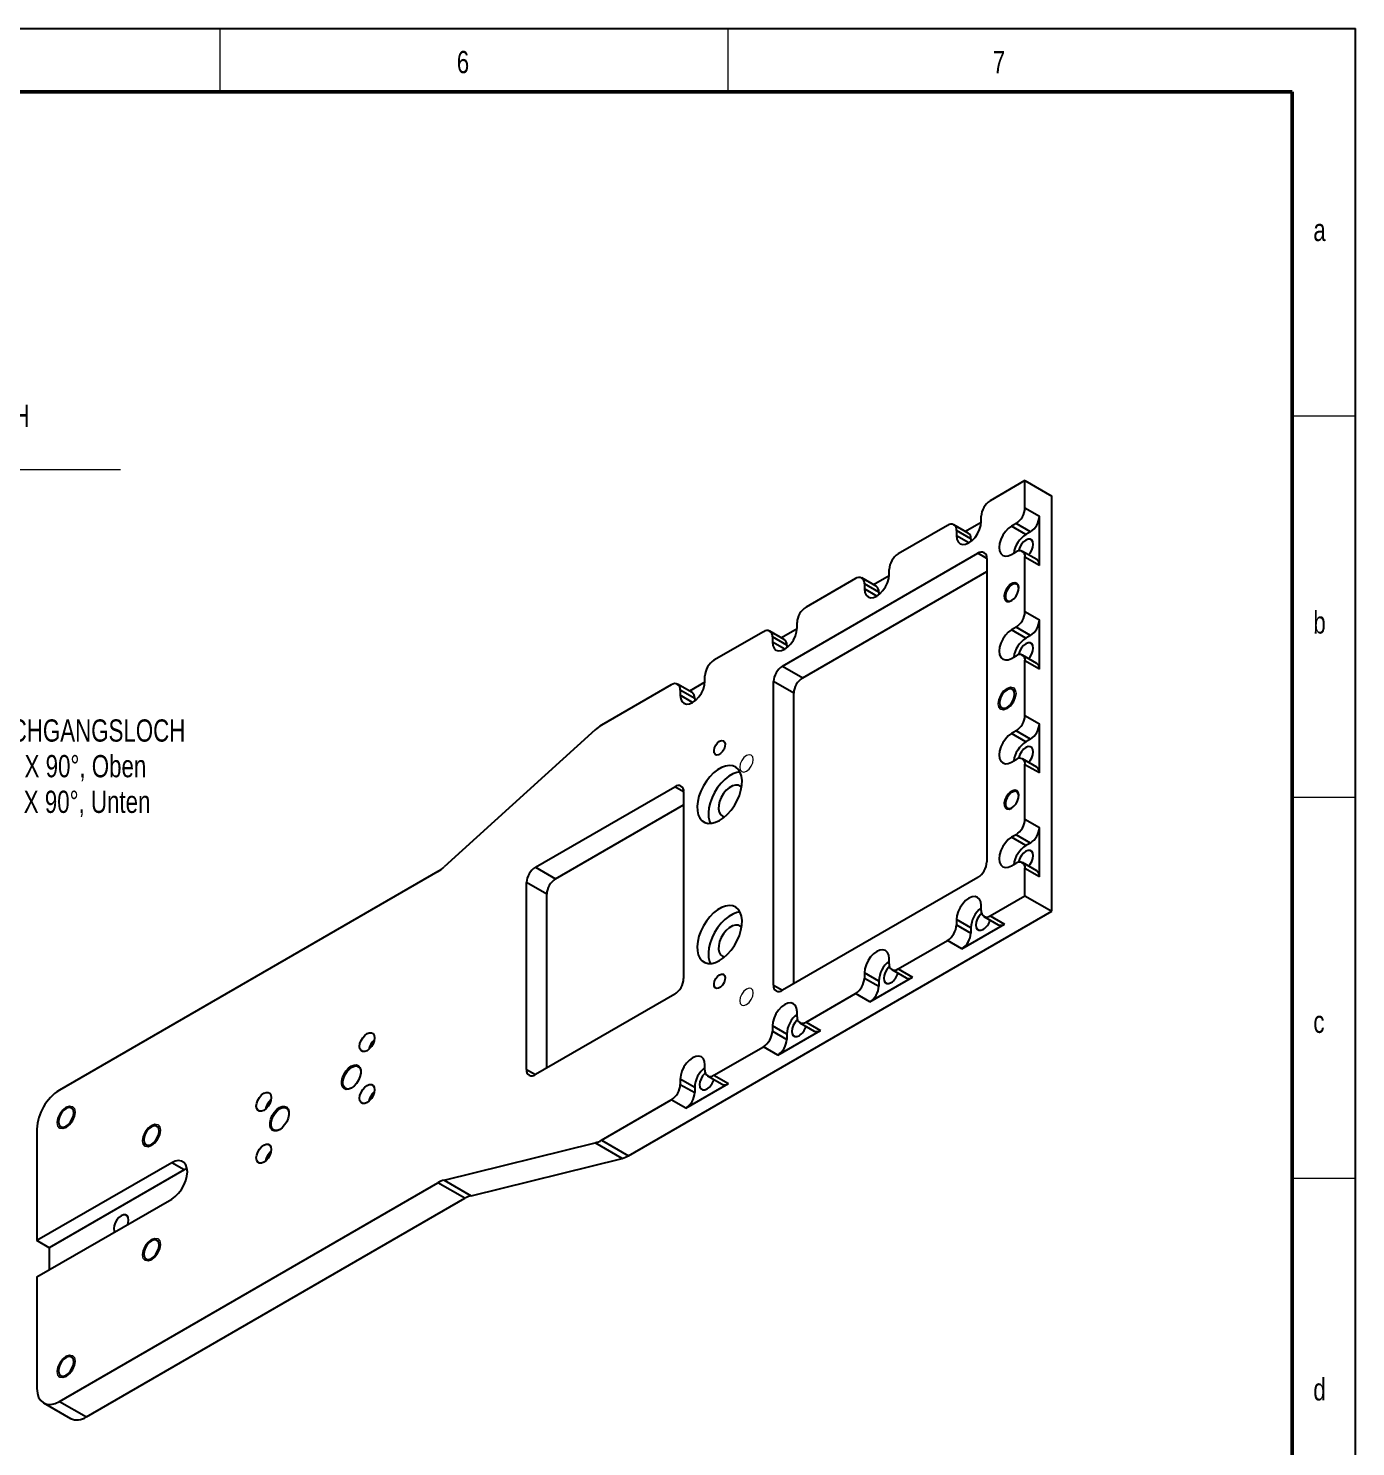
# Model space of a CAD drawing. Header units: millimetres. Extents: x 0 to 594, y 0 to 421.
# Drawn here: x 385 to 594, y 197.3 to 420.5 of the extents above; entities that cross this region are included whole.
import ezdxf

# ---------------------------------------------------------------- set-up
doc = ezdxf.new("R2010")
doc.units = ezdxf.units.MM
doc.styles.add('SLDTEXTSTYLE1', font='TXT', dxfattribs={"width": 0.75})
doc.styles.add('SLDTEXTSTYLE4', font='TXT', dxfattribs={"width": 0.666667})
doc.styles.add('SLDTEXTSTYLE5', font='TXT', dxfattribs={"width": 0.6875})
doc.dimstyles.new('SLDDIMSTYLE0', dxfattribs={"dimtxt": 3.5, "dimasz": 3.556, "dimexe": 0, "dimexo": 0.0625, "dimgap": 0.875, "dimtad": 0, "dimtih": 1, "dimtoh": 1, "dimdec": 6, "dimlfac": 2, "dimrnd": 1e-09, "dimzin": 12, "dimdsep": 46, "dimtxsty": 'SLDTEXTSTYLE1', "dimblk1": 'NONE', "dimsah": 1, "dimcen": 0, "dimadec": 0, "dimazin": 3, "dimtfac": 1, "dimtdec": 3, "dimtmove": 0, "dimatfit": 3, "dimldrblk": 'NONE', "dimfxl": 1, "dimfrac": 2, "dimtolj": 1, "dimarcsym": 0})
doc.dimstyles.new('SLDDIMSTYLE1', dxfattribs={"dimtxt": 3.5, "dimasz": 3.556, "dimexe": 0, "dimexo": 0.0625, "dimgap": 0.875, "dimtad": 0, "dimtih": 1, "dimtoh": 1, "dimlfac": 2, "dimrnd": 1e-09, "dimzin": 4, "dimdsep": 46, "dimtxsty": 'SLDTEXTSTYLE1', "dimblk1": 'NONE', "dimsah": 1, "dimcen": 0, "dimadec": 0, "dimazin": 1, "dimtfac": 1, "dimtdec": 3, "dimtmove": 0, "dimatfit": 3, "dimldrblk": 'NONE', "dimfxl": 1, "dimfrac": 2, "dimtolj": 1, "dimtzin": 12, "dimarcsym": 0})

# ---------------------------------------------------------------- blocks, each defined once
blk = doc.blocks.new('SW_SYMBOL_HOLE_SINK')
at = {"color": 0, "linetype": 'Continuous', "lineweight": 18}
for p, q in [((0, 875), (800, 75)), ((800, 75), (1600, 875))]:
    blk.add_line(p, q, dxfattribs=at)
blk = doc.blocks.new('_D')
at = {"color": 7, "linetype": 'Continuous', "lineweight": 0}
for p, q in [((317.03, 264.56), (344.91, 292.45)), ((344.91, 292.45), (351.26, 292.45)), ((314.73, 262.26), (317.03, 264.56))]:
    blk.add_line(p, q, dxfattribs=at)
at = {"color": 7, "linetype": 'Continuous', "lineweight": 18}
blk.add_solid([(317.03, 264.56), (319.82, 266.81), (319.28, 267.35)], dxfattribs=at)
at = {"color": 7, "linetype": 'Continuous', "lineweight": 18, "xscale": 0.0044707031, "yscale": 0.0044707031, "zscale": 0.0044707031}
for p in [(360.55, 302.04), (360.43, 296.43)]:
    blk.add_blockref('SW_SYMBOL_HOLE_SINK', p, dxfattribs=at)
at = {"color": 7, "linetype": 'Continuous', "lineweight": 18, "char_height": 3.5, "attachment_point": 1}
for s, insert, style in [('2 x', (351.26, 311.73), 'SLDTEXTSTYLE4'), ('%%c', (358.67, 311.68), 'SLDTEXTSTYLE1'), ('6', (365.26, 311.73), 'SLDTEXTSTYLE1'), ('H7 DURCHGANGSLOCH', (369.14, 311.73), 'SLDTEXTSTYLE1'), ('%%c', (370, 306.07), 'SLDTEXTSTYLE1'), ('6,50 X 90°, Oben', (376.59, 306.12), 'SLDTEXTSTYLE1'), ('%%c', (369.87, 300.46), 'SLDTEXTSTYLE1'), ('6,50 X 90°, Unten', (376.46, 300.51), 'SLDTEXTSTYLE1')]:
    blk.add_mtext(s, dxfattribs=dict(at, insert=insert, style=style))
blk = doc.blocks.new('_None')
blk = doc.blocks.new('SW_SYMBOL_HOLE_SPOT')
at = {"color": 0, "linetype": 'Continuous', "lineweight": 18}
for p, q in [((0, 875), (0, 75)), ((1600, 75), (1600, 875)), ((0, 75), (1600, 75))]:
    blk.add_line(p, q, dxfattribs=at)
blk = doc.blocks.new('SW_SYMBOL_HOLE_DEPTH')
at = {"color": 0, "linetype": 'Continuous', "lineweight": 18}
for p, q in [((0, 875), (800, 875)), ((100, 555), (400, 75)), ((400, 875), (400, 75)), ((700, 555), (400, 75))]:
    blk.add_line(p, q, dxfattribs=at)
blk = doc.blocks.new('_D_1')
at = {"color": 7, "linetype": 'Continuous', "lineweight": 0}
for p, q in [((307.21, 321.84), (324.09, 351.08)), ((324.09, 351.08), (399.49, 351.08)), ((305.56, 318.98), (307.21, 321.84))]:
    blk.add_line(p, q, dxfattribs=at)
at = {"color": 7, "linetype": 'Continuous', "lineweight": 18}
blk.add_solid([(307.21, 321.84), (309.32, 324.73), (308.66, 325.11)], dxfattribs=at)
at = {"color": 7, "linetype": 'Continuous', "lineweight": 18, "xscale": 0.0044707031, "yscale": 0.0044707031, "zscale": 0.0044707031}
for name, p in [('SW_SYMBOL_HOLE_SPOT', (343.67, 351.57)), ('SW_SYMBOL_HOLE_DEPTH', (366.15, 351.57))]:
    blk.add_blockref(name, p, dxfattribs=at)
at = {"color": 7, "linetype": 'Continuous', "lineweight": 18, "char_height": 3.5, "attachment_point": 1}
for s, insert, style in [('12 x', (325.68, 361.26), 'SLDTEXTSTYLE5'), ('%%c', (335.68, 361.2), 'SLDTEXTSTYLE1'), ('6,60 DURCHGANGSLOCH', (342.27, 361.26), 'SLDTEXTSTYLE1'), ('%%c', (353.11, 355.59), 'SLDTEXTSTYLE1'), ('11', (359.71, 355.65), 'SLDTEXTSTYLE1'), ('6,40', (372.46, 355.65), 'SLDTEXTSTYLE1')]:
    blk.add_mtext(s, dxfattribs=dict(at, insert=insert, style=style))

msp = doc.modelspace()

# ---------------------------------------------------------------- linework, layer by layer
at = {"color": 7, "linetype": 'Continuous', "lineweight": 25}
for p, q in [((0.00016781, 420.50007943), (593.9620406, 420.50007943)), ((593.9620406, 0.00007943), (593.9620406, 420.50007943)), ((541.90364349, 349.30665023), (536.42356594, 346.1430688)), ((541.90364349, 345.01981097), (541.90364349, 349.30665023)), ((541.90364349, 349.30665023), (546.14628418, 346.8574259)), ((546.14628418, 281.53416095), (546.14628418, 346.8574259)), ((541.90364349, 345.01981097), (544.16638519, 343.71355799)), ((529.70605151, 342.26513027), (521.92787692, 337.77488565)), ((532.96871195, 341.05789339), (530.70597025, 342.36414637)), ((535.00422974, 342.7111975), (532.55451233, 341.29700574)), ((535.00935237, 342.87703825), (535.00935237, 343.69357907)), ((540.48942993, 342.57032124), (539.78232315, 342.16211718)), ((542.04506485, 340.8558642), (539.78232315, 342.16211718)), ((542.75217163, 341.26406826), (540.48942993, 342.57032124)), ((544.16638519, 335.95642028), (544.16638519, 343.71355799)), ((531.12026508, 341.44845676), (531.12026508, 340.63191595)), ((533.38300678, 340.14220378), (531.12026508, 341.44845676)), ((533.38300678, 340.14220378), (533.38300678, 339.72294923)), ((542.75217163, 341.26406826), (542.04506485, 340.8558642)), ((503.71987731, 320.11889911), (534.47902229, 337.87577554)), ((539.78232315, 337.67114271), (540.48942993, 338.07934677)), ((543.75209036, 336.87210989), (541.48934866, 338.17836287)), ((541.90364349, 328.68899473), (541.90364349, 337.26267326)), ((544.16638519, 335.95642028), (541.90364349, 337.26267326)), ((506.90185782, 318.28198086), (535.89323585, 335.01834715)), ((520.51366336, 334.50885511), (520.51366336, 335.32539592)), ((535.89323585, 337.05910203), (535.89323585, 289.29146454)), ((515.2103625, 333.89694712), (507.43218791, 329.40670251)), ((518.47302293, 332.68971025), (516.21028123, 333.99596322)), ((516.62457606, 333.08027361), (516.62457606, 332.2637328)), ((518.88731776, 331.77402063), (516.62457606, 333.08027361)), ((520.50854073, 334.34301435), (518.05882332, 332.92882259)), ((518.88731776, 331.77402063), (518.88731776, 331.35476609)), ((541.90364349, 328.68899473), (544.16638519, 327.38274176)), ((506.01285171, 325.97483121), (503.5631343, 324.56063945)), ((506.01797434, 326.14067196), (506.01797434, 326.95721277)), ((540.48942993, 326.239505), (539.78232315, 325.83130094)), ((542.75217163, 324.93325202), (540.48942993, 326.239505)), ((544.16638519, 319.62560404), (544.16638519, 327.38274176)), ((500.71467349, 325.52876398), (492.93649889, 321.03851936)), ((503.97733392, 324.3215271), (501.71459222, 325.62778008)), ((502.12888705, 324.71209047), (502.12888705, 323.89554965)), ((504.39162875, 323.40583749), (502.12888705, 324.71209047)), ((542.04506485, 324.52504796), (539.78232315, 325.83130094)), ((542.75217163, 324.93325202), (542.04506485, 324.52504796)), ((504.39162875, 323.40583749), (504.39162875, 322.98658294)), ((539.78232315, 321.34032648), (540.48942993, 321.74853053)), ((543.75209036, 320.54129366), (541.48934866, 321.84754663)), ((503.71987731, 320.11889911), (506.90185782, 318.28198086)), ((541.90364349, 312.3581785), (541.90364349, 320.93185702)), ((544.16638519, 319.62560404), (541.90364349, 320.93185702)), ((486.21898447, 317.16058083), (475.22366828, 310.81311991)), ((489.4816449, 315.95334395), (487.2189032, 317.25959693)), ((491.5171627, 317.60664806), (489.06744529, 316.1924563)), ((491.52228533, 317.77248881), (491.52228533, 318.58902963)), ((502.30566374, 269.90177188), (502.30566374, 317.66940938)), ((505.48764426, 315.83249112), (502.30566374, 317.66940938)), ((487.63319803, 316.34390732), (487.63319803, 315.52736651)), ((489.89593973, 315.03765434), (487.63319803, 316.34390732)), ((489.89593973, 315.03765434), (489.89593973, 314.61839979)), ((505.48764426, 270.10560851), (505.48764426, 315.83249112)), ((541.90364349, 312.3581785), (544.16638519, 311.05192552)), ((544.16638519, 303.2947878), (544.16638519, 311.05192552)), ((474.25238242, 310.09532218), (450.45587879, 288.50665759)), ((540.48942993, 309.90868876), (539.78232315, 309.50048471)), ((542.04506485, 308.19423173), (539.78232315, 309.50048471)), ((542.75217163, 308.60243578), (540.48942993, 309.90868876)), ((542.75217163, 308.60243578), (542.04506485, 308.19423173)), ((539.78232315, 305.00951024), (540.48942993, 305.4177143)), ((543.75209036, 304.21047742), (541.48934866, 305.5167304)), ((541.90364349, 296.02736226), (541.90364349, 304.60104078)), ((544.16638519, 303.2947878), (541.90364349, 304.60104078)), ((464.82900434, 288.4815919), (486.74931456, 301.13591764)), ((488.16352812, 300.31924412), (488.16352812, 270.9237749)), ((468.01098486, 286.64467365), (488.16352812, 298.27848924)), ((541.90364349, 296.02736226), (544.16638519, 294.72110928)), ((544.16638519, 286.96397157), (544.16638519, 294.72110928)), ((540.48942993, 293.57787252), (539.78232315, 293.16966847)), ((542.04506485, 291.86341549), (539.78232315, 293.16966847)), ((542.75217163, 292.27161954), (540.48942993, 293.57787252)), ((542.75217163, 292.27161954), (542.04506485, 291.86341549)), ((464.82900434, 288.4815919), (468.01098486, 286.64467365)), ((539.78232315, 288.678694), (540.48942993, 289.08689806)), ((543.75209036, 287.87966118), (541.48934866, 289.18591416)), ((541.90364349, 283.98338528), (541.90364349, 288.27022455)), ((544.16638519, 286.96397157), (541.90364349, 288.27022455)), ((449.48459293, 287.78885986), (389.87568553, 253.37737009)), ((463.41479078, 256.63663294), (463.41479078, 286.03210217)), ((466.59677129, 284.19518392), (463.41479078, 286.03210217)), ((534.47902229, 286.8419748), (503.71987731, 269.08509837)), ((466.59677129, 256.84046957), (466.59677129, 284.19518392)), ((536.42356594, 280.81980385), (541.90364349, 283.98338528)), ((541.90364349, 283.98338528), (546.14628418, 281.53416095)), ((479.46630897, 243.04063062), (546.14628418, 281.53416095)), ((535.00935237, 281.63647736), (535.00935237, 282.45301817)), ((531.12026508, 280.20789587), (531.12026508, 279.39135505)), ((533.38300678, 278.90164289), (531.12026508, 280.20789587)), ((531.12026508, 279.39135505), (533.38300678, 278.08510208)), ((531.96879321, 275.63561234), (538.68630764, 279.51355087)), ((535.4236472, 280.72078775), (537.6863889, 279.41453477)), ((536.42356594, 280.81980385), (538.68630764, 279.51355087)), ((521.92787692, 272.4516207), (529.70605151, 276.94186532)), ((531.96879321, 275.63561234), (529.70605151, 276.94186532)), ((533.38300678, 278.90164289), (533.38300678, 278.08510208)), ((520.51366336, 273.26829422), (520.51366336, 274.08483503)), ((521.92787692, 272.4516207), (524.19061862, 271.14536773)), ((516.62457606, 271.83971272), (516.62457606, 271.02317191)), ((518.88731776, 270.53345974), (516.62457606, 271.83971272)), ((516.62457606, 271.02317191), (518.88731776, 269.71691893)), ((517.4731042, 267.26742919), (524.19061862, 271.14536773)), ((518.88731776, 270.53345974), (518.88731776, 269.71691893)), ((520.92795819, 272.3526046), (523.19069989, 271.04635162)), ((486.74931456, 268.47428516), (464.82900434, 255.81995943)), ((507.43218791, 264.08343756), (515.2103625, 268.57368217)), ((517.4731042, 267.26742919), (515.2103625, 268.57368217)), ((506.01797434, 264.90011107), (506.01797434, 265.71665188)), ((502.12888705, 263.47152957), (502.12888705, 262.65498876)), ((504.39162875, 262.1652766), (502.12888705, 263.47152957)), ((506.43226917, 263.98442146), (508.69501087, 262.67816848)), ((507.43218791, 264.08343756), (509.69492961, 262.77718458)), ((502.12888705, 262.65498876), (504.39162875, 261.34873578)), ((502.97741519, 258.89924605), (509.69492961, 262.77718458)), ((504.39162875, 262.1652766), (504.39162875, 261.34873578)), ((492.93649889, 255.71525441), (500.71467349, 260.20549903)), ((502.97741519, 258.89924605), (500.71467349, 260.20549903)), ((491.52228533, 256.53192792), (491.52228533, 257.34846874)), ((487.63319803, 255.10334643), (487.63319803, 254.28680562)), ((489.89593973, 253.79709345), (487.63319803, 255.10334643)), ((491.93658016, 255.61623831), (494.19932186, 254.30998533)), ((492.93649889, 255.71525441), (495.19924059, 254.40900143)), ((487.63319803, 254.28680562), (489.89593973, 252.98055264)), ((488.48172617, 250.5310629), (495.19924059, 254.40900143)), ((489.89593973, 253.79709345), (489.89593973, 252.98055264)), ((475.22366828, 245.48985495), (486.21898447, 251.83731588)), ((488.48172617, 250.5310629), (486.21898447, 251.83731588)), ((386.34015163, 247.25364576), (386.34015163, 229.6980183)), ((450.45587879, 239.20003621), (474.25238242, 245.0862299)), ((478.49502311, 242.63700556), (474.25238242, 245.0862299)), ((475.22366828, 245.48985495), (479.46630897, 243.04063062)), ((407.55335506, 241.94413998), (386.34015163, 229.6980183)), ((409.49789871, 240.82157882), (407.55335506, 241.94413998)), ((454.69851948, 236.75081187), (478.49502311, 242.63700556)), ((409.49789871, 240.82157882), (388.28469528, 228.57545715)), ((409.98061726, 241.0453569), (409.49789871, 240.82157882)), ((450.45587879, 239.20003621), (454.69851948, 236.75081187)), ((389.87568553, 204.38492138), (449.48459293, 238.79641115)), ((453.72723362, 236.34718682), (449.48459293, 238.79641115)), ((386.34015163, 223.98223262), (407.55335506, 236.22835429)), ((394.11832622, 201.93569705), (453.72723362, 236.34718682)), ((388.28469528, 228.57545715), (386.34015163, 229.6980183)), ((388.28469528, 228.57545715), (388.28469528, 225.10479377)), ((386.34015163, 223.98223262), (386.34015163, 206.42660516)), ((387.3758887, 204.13738113), (391.61852939, 201.68815679)), ((389.87568553, 204.38492138), (394.11832622, 201.93569705))]:
    msp.add_line(p, q, dxfattribs=at)
at = {"color": 7, "linetype": 'Continuous', "lineweight": 18}
for p, q in [((415.14374878, 420.50007943), (415.14374878, 410.50007943)), ((495.10557312, 420.50007943), (495.10557312, 410.50007943)), ((583.9620406, 359.50007943), (593.9620406, 359.50007943)), ((583.9620406, 299.50007943), (593.9620406, 299.50007943)), ((583.9620406, 239.50007943), (593.9620406, 239.50007943))]:
    msp.add_line(p, q, dxfattribs=at)
at = {"color": 7, "linetype": 'Continuous', "lineweight": 50}
for p in [(25.00016781, 410.50007943), (583.9620406, 10.00007943)]:
    msp.add_line(p, (583.9620406, 410.50007943), dxfattribs=at)
at = {"color": 8, "linetype": 'Continuous', "lineweight": 25}
for p, q in [((533.06512477, 339.50917234), (531.12026508, 340.63191595)), ((535.89323583, 337.05936744), (534.47902229, 337.87577554)), ((518.56943575, 331.1409892), (516.62457606, 332.2637328)), ((504.07374674, 322.77280605), (502.12888705, 323.89554965)), ((489.57805772, 314.40462291), (487.63319803, 315.52736651)), ((488.1635281, 300.31950953), (486.74931456, 301.13591764)), ((502.30566374, 269.90177188), (503.72010717, 269.08523107)), ((463.41479078, 256.63663294), (464.82923421, 255.82009213))]:
    msp.add_line(p, q, dxfattribs=at)
at = {"color": 7, "linetype": 'Continuous', "lineweight": 25, "flags": 128}
for points in [[(531.12026508, 340.63191595), (531.18652379, 340.08899143), (531.38078453, 339.65956701), (531.68980872, 339.37290725), (532.0925369, 339.24854754), (532.56152379, 339.29496278), (533.06480872, 339.50898987), (533.56809365, 339.8760432), (534.03708055, 340.37110869), (534.43980872, 340.96044845), (534.74883292, 341.60389996), (534.94309365, 342.25761305), (535.00935237, 342.87703825)], [(539.78232315, 342.16211718), (539.27903822, 341.79506385), (538.81005132, 341.29999836), (538.40732315, 340.71065859), (538.09829895, 340.06720709), (537.90403822, 339.413494), (537.8377795, 338.79406879), (537.90403822, 338.25114428), (538.09829895, 337.82171985), (538.40732315, 337.53506009), (538.81005132, 337.41070038), (539.27903822, 337.45711563), (539.78232315, 337.67114271)], [(542.4770248, 337.60818957), (542.73084929, 337.9162895), (542.98896616, 338.36336103), (543.15468739, 338.8346122), (543.21179103, 339.28391366), (543.15468739, 339.66728466), (542.98896616, 339.94719817), (542.73084929, 340.0962543), (542.40560307, 340.09986241), (542.04506485, 339.95766931), (541.68452663, 339.68359384), (541.3592804, 339.30446443), (541.10116353, 338.85739291), (540.9354423, 338.38614174), (540.90652882, 338.24748977)], [(516.62457606, 332.2637328), (516.69083478, 331.72080828), (516.88509551, 331.29138386), (517.19411971, 331.0047241), (517.59684789, 330.88036439), (518.06583478, 330.92677964), (518.56911971, 331.14080672), (519.07240464, 331.50786005), (519.54139153, 332.00292554), (519.94411971, 332.59226531), (520.25314391, 333.23571681), (520.44740464, 333.8894299), (520.51366336, 334.50885511)], [(539.78232315, 330.42434301), (540.15541859, 330.71162038), (540.48808335, 331.1115547), (540.74426805, 331.58080687), (540.89621109, 332.06852616), (540.92744708, 332.52186059), (540.83459113, 332.89168436), (540.62770562, 333.13792131), (540.32920979, 333.23388786), (539.97145032, 333.16918454), (539.59319598, 332.95082296), (539.2354365, 332.60246598), (538.93694068, 332.16186349), (538.73005516, 331.6767616), (538.63719921, 331.19972864), (538.66843521, 330.78245851), (538.82037824, 330.47016893), (539.07656294, 330.29670131), (539.4092277, 330.28085355), (539.78232315, 330.42434301)], [(540.93048736, 332.36199609), (540.92774897, 332.41155518), (540.84203579, 332.75293096), (540.65106454, 332.98022661), (540.37552994, 333.06881112), (540.04529042, 333.00908498), (539.69613257, 332.80752044), (539.36589305, 332.48596015), (539.09035844, 332.07925016), (538.8993872, 331.6314638), (538.81367401, 331.19112568), (538.84250724, 330.80595326), (538.98276235, 330.51768595), (539.21924053, 330.35756199), (539.5263157, 330.34293329), (539.82758119, 330.45149956)], [(502.12888705, 323.89554965), (502.19514577, 323.35262514), (502.3894065, 322.92320071), (502.6984307, 322.63654095), (503.10115887, 322.51218124), (503.57014577, 322.55859649), (504.0734307, 322.77262357), (504.57671563, 323.1396769), (505.04570252, 323.6347424), (505.4484307, 324.22408216), (505.75745489, 324.86753367), (505.95171563, 325.52124676), (506.01797434, 326.14067196)], [(539.78232315, 325.83130094), (539.27903822, 325.46424761), (538.81005132, 324.96918212), (538.40732315, 324.37984236), (538.09829895, 323.73639085), (537.90403822, 323.08267776), (537.8377795, 322.46325256), (537.90403822, 321.92032804), (538.09829895, 321.49090362), (538.40732315, 321.20424386), (538.81005132, 321.07988415), (539.27903822, 321.12629939), (539.78232315, 321.34032648)], [(542.4770248, 321.27737334), (542.73084929, 321.58547327), (542.98896616, 322.03254479), (543.15468739, 322.50379596), (543.21179103, 322.95309742), (543.15468739, 323.33646842), (542.98896616, 323.61638193), (542.73084929, 323.76543806), (542.40560307, 323.76904617), (542.04506485, 323.62685307), (541.68452663, 323.35277761), (541.3592804, 322.9736482), (541.10116353, 322.52657667), (540.9354423, 322.0553255), (540.90652882, 321.91667353)], [(487.63319803, 315.52736651), (487.69945675, 314.98444199), (487.89371748, 314.55501757), (488.20274168, 314.26835781), (488.60546986, 314.1439981), (489.07445675, 314.19041334), (489.57774168, 314.40444043), (490.08102661, 314.77149376), (490.55001351, 315.26655925), (490.95274168, 315.85589902), (491.26176588, 316.49935052), (491.45602661, 317.15306361), (491.52228533, 317.77248881)], [(539.07521636, 313.62408215), (539.44667999, 313.90646294), (539.78178216, 314.29708112), (540.04772075, 314.75770027), (540.21846383, 315.24323177), (540.27729789, 315.70614843), (540.21846383, 316.10113673), (540.04772075, 316.38953247), (539.78178216, 316.54310545), (539.44667999, 316.5468229), (539.07521636, 316.40032092), (538.70375274, 316.11794013), (538.36865057, 315.72732195), (538.10271198, 315.2667028), (537.93196889, 314.7811713), (537.87313484, 314.31825464), (537.93196889, 313.92326634), (538.10271198, 313.6348706), (538.36865057, 313.48129762), (538.70375274, 313.47758017), (539.07521636, 313.62408215)], [(493.82038237, 308.27998624), (494.13967791, 308.39538765), (494.41585082, 308.35735552), (494.61160241, 308.17102628), (494.70049535, 307.86156474), (494.67052416, 307.47076538), (494.52573661, 307.05140784), (494.28568706, 306.66012867), (493.98279553, 306.34977228), (493.65796921, 306.16225404), (493.35507768, 306.12289931), (493.11502813, 306.23702317), (492.97024058, 306.48921256), (492.94026938, 306.84540791), (493.02916233, 307.25750307), (493.22491392, 307.66984228), (493.50108683, 308.02673687), (493.82038237, 308.27998624)], [(539.78232315, 309.50048471), (539.27903822, 309.13343138), (538.81005132, 308.63836588), (538.40732315, 308.04902612), (538.09829895, 307.40557461), (537.90403822, 306.75186152), (537.8377795, 306.13243632), (537.90403822, 305.5895118), (538.09829895, 305.16008738), (538.40732315, 304.87342762), (538.81005132, 304.74906791), (539.27903822, 304.79548316), (539.78232315, 305.00951024)], [(542.4770248, 304.9465571), (542.73084929, 305.25465703), (542.98896616, 305.70172856), (543.15468739, 306.17297972), (543.21179103, 306.62228119), (543.15468739, 307.00565218), (542.98896616, 307.28556569), (542.73084929, 307.43462183), (542.40560307, 307.43822994), (542.04506485, 307.29603683), (541.68452663, 307.02196137), (541.3592804, 306.64283196), (541.10116353, 306.19576043), (540.9354423, 305.72450926), (540.90652882, 305.58585729)], [(493.82038237, 295.82773886), (494.45167632, 296.25778784), (495.06267997, 296.80523615), (495.63375515, 297.45248837), (496.14654704, 298.17874127), (496.58457408, 298.96065248), (496.93375773, 299.77309074), (497.18287493, 300.58994362), (497.32391885, 301.38495678), (497.35235623, 302.13257785), (497.26727306, 302.80877768), (497.07140399, 303.39182264), (496.7710444, 303.8629732), (496.37584812, 304.20708617), (495.89851706, 304.4131015), (495.35439304, 304.47439768), (494.76096466, 304.3890046), (494.13730518, 304.15966686), (493.50345955, 303.79375556), (492.87980008, 303.3030314), (492.2863717, 302.70326666), (491.74224768, 302.01373826), (491.26491662, 301.25660822), (490.86972033, 300.45621132), (490.56936075, 299.63827298), (490.37349168, 298.8290824), (490.28840851, 298.05464763), (490.31684589, 297.33985966), (490.45788981, 296.70769234), (490.70700701, 296.17846407), (491.05619065, 295.76918466), (491.4942177, 295.4930087), (492.00700958, 295.35881272), (492.57808476, 295.37090987), (493.18908841, 295.52891135), (493.82038237, 295.82773886)], [(497.04263881, 303.45080752), (496.52873161, 303.36849446), (495.90507214, 303.13915672), (495.27122651, 302.77324542), (494.64756703, 302.28252127), (494.05413865, 301.68275652), (493.51001463, 300.99322812), (493.03268357, 300.23609808), (492.63748729, 299.43570118), (492.3371277, 298.61776284), (492.14125863, 297.80857226), (492.05617546, 297.03413749), (492.08461284, 296.31934952), (492.22565676, 295.6871822), (492.36589288, 295.34956818)], [(497.26726671, 300.99176768), (497.08644595, 301.18620844), (496.7311234, 301.366395), (496.30398358, 301.39097633), (495.83186526, 301.25840789), (495.34443338, 300.97701945), (494.87231506, 300.56449168), (494.44517524, 300.04674522), (494.08985269, 299.45631197), (493.82867362, 298.83029104), (493.67804889, 298.20801762), (493.64744279, 297.62859143), (493.73877841, 297.12841996), (493.94631682, 296.73893082), (494.25701759, 296.48459704), (494.60770068, 296.384765)], [(539.78232315, 297.76271053), (540.15541859, 298.0499879), (540.48808335, 298.44992222), (540.74426805, 298.9191744), (540.89621109, 299.40689368), (540.92744708, 299.86022811), (540.83459113, 300.23005188), (540.62770562, 300.47628884), (540.32920979, 300.57225539), (539.97145032, 300.50755207), (539.59319598, 300.28919048), (539.2354365, 299.9408335), (538.93694068, 299.50023101), (538.73005516, 299.01512913), (538.63719921, 298.53809616), (538.66843521, 298.12082604), (538.82037824, 297.80853646), (539.07656294, 297.63506883), (539.4092277, 297.61922107), (539.78232315, 297.76271053)], [(540.93048736, 299.70036361), (540.92774897, 299.7499227), (540.84203579, 300.09129849), (540.65106454, 300.31859414), (540.37552994, 300.40717865), (540.04529042, 300.3474525), (539.69613257, 300.14588797), (539.36589305, 299.82432768), (539.09035844, 299.41761769), (538.8993872, 298.96983133), (538.81367401, 298.52949321), (538.84250724, 298.14432079), (538.98276235, 297.85605348), (539.21924053, 297.69592952), (539.5263157, 297.68130082), (539.82758119, 297.78986709)], [(539.78232315, 293.16966847), (539.27903822, 292.80261514), (538.81005132, 292.30754965), (538.40732315, 291.71820988), (538.09829895, 291.07475837), (537.90403822, 290.42104529), (537.8377795, 289.80162008), (537.90403822, 289.25869556), (538.09829895, 288.82927114), (538.40732315, 288.54261138), (538.81005132, 288.41825167), (539.27903822, 288.46466692), (539.78232315, 288.678694)], [(542.4770248, 288.61574086), (542.73084929, 288.92384079), (542.98896616, 289.37091232), (543.15468739, 289.84216349), (543.21179103, 290.29146495), (543.15468739, 290.67483595), (542.98896616, 290.95474945), (542.73084929, 291.10380559), (542.40560307, 291.1074137), (542.04506485, 290.9652206), (541.68452663, 290.69114513), (541.3592804, 290.31201572), (541.10116353, 289.86494419), (540.9354423, 289.39369302), (540.90652882, 289.25504105)], [(535.00935237, 282.45301817), (534.94309365, 282.99594269), (534.74883292, 283.42536711), (534.43980872, 283.71202687), (534.03708055, 283.83638658), (533.56809365, 283.78997134), (533.06480872, 283.57594425), (532.56152379, 283.20889092), (532.0925369, 282.71382543), (531.68980872, 282.12448567), (531.38078453, 281.48103416), (531.18652379, 280.82732107), (531.12026508, 280.20789587)], [(493.82038237, 273.78113694), (494.45167632, 274.21118591), (495.06267997, 274.75863423), (495.63375515, 275.40588645), (496.14654704, 276.13213935), (496.58457408, 276.91405056), (496.93375773, 277.72648882), (497.18287493, 278.5433417), (497.32391885, 279.33835486), (497.35235623, 280.08597593), (497.26727306, 280.76217576), (497.07140399, 281.34522072), (496.7710444, 281.81637127), (496.37584812, 282.16048425), (495.89851706, 282.36649958), (495.35439304, 282.42779576), (494.76096466, 282.34240268), (494.13730518, 282.11306494), (493.50345955, 281.74715364), (492.87980008, 281.25642948), (492.2863717, 280.65666474), (491.74224768, 279.96713634), (491.26491662, 279.2100063), (490.86972033, 278.4096094), (490.56936075, 277.59167106), (490.37349168, 276.78248048), (490.28840851, 276.00804571), (490.31684589, 275.29325774), (490.45788981, 274.66109042), (490.70700701, 274.13186215), (491.05619065, 273.72258274), (491.4942177, 273.44640678), (492.00700958, 273.3122108), (492.57808476, 273.32430795), (493.18908841, 273.48230943), (493.82038237, 273.78113694)], [(497.04263881, 281.4042056), (496.52873161, 281.32189254), (495.90507214, 281.0925548), (495.27122651, 280.7266435), (494.64756703, 280.23591934), (494.05413865, 279.6361546), (493.51001463, 278.9466262), (493.03268357, 278.18949616), (492.63748729, 277.38909926), (492.3371277, 276.57116092), (492.14125863, 275.76197034), (492.05617546, 274.98753557), (492.08461284, 274.2727476), (492.22565676, 273.64058028), (492.36589288, 273.30296626)], [(497.26726671, 278.94516576), (497.08644595, 279.13960652), (496.7311234, 279.31979308), (496.30398358, 279.34437441), (495.83186526, 279.21180597), (495.34443338, 278.93041753), (494.87231506, 278.51788976), (494.44517524, 278.0001433), (494.08985269, 277.40971005), (493.82867362, 276.78368912), (493.67804889, 276.1614157), (493.64744279, 275.58198951), (493.73877841, 275.08181804), (493.94631682, 274.6923289), (494.25701759, 274.43799512), (494.60770068, 274.33816307)], [(535.07217737, 281.19140321), (534.9670122, 281.09742092), (534.64176598, 280.71829151), (534.38364911, 280.27121998), (534.21792788, 279.79996881), (534.16082424, 279.35066735), (534.21792788, 278.96729635), (534.38364911, 278.68738284), (534.64176598, 278.53832671), (534.9670122, 278.5347186), (535.32755042, 278.6769117)], [(520.51366336, 274.08483503), (520.44740464, 274.62775955), (520.25314391, 275.05718397), (519.94411971, 275.34384373), (519.54139153, 275.46820344), (519.07240464, 275.42178819), (518.56911971, 275.20776111), (518.06583478, 274.84070778), (517.59684789, 274.34564228), (517.19411971, 273.75630252), (516.88509551, 273.11285101), (516.69083478, 272.45913793), (516.62457606, 271.83971272)], [(520.57648836, 272.82322007), (520.47132319, 272.72923777), (520.14607696, 272.35010836), (519.8879601, 271.90303683), (519.72223887, 271.43178566), (519.66513522, 270.9824842), (519.72223887, 270.59911321), (519.8879601, 270.3191997), (520.14607696, 270.17014356), (520.47132319, 270.16653545), (520.83186141, 270.30872856)], [(493.82038237, 271.5356497), (494.13967791, 271.65105112), (494.41585082, 271.61301898), (494.61160241, 271.42668975), (494.70049535, 271.1172282), (494.67052416, 270.72642885), (494.52573661, 270.30707131), (494.28568706, 269.91579213), (493.98279553, 269.60543575), (493.65796921, 269.4179175), (493.35507768, 269.37856277), (493.11502813, 269.49268663), (492.97024058, 269.74487603), (492.94026938, 270.10107138), (493.02916233, 270.51316653), (493.22491392, 270.92550575), (493.50108683, 271.28240034), (493.82038237, 271.5356497)], [(506.01797434, 265.71665188), (505.95171563, 266.2595764), (505.75745489, 266.68900082), (505.4484307, 266.97566058), (505.04570252, 267.10002029), (504.57671563, 267.05360504), (504.0734307, 266.83957796), (503.57014577, 266.47252463), (503.10115887, 265.97745914), (502.6984307, 265.38811937), (502.3894065, 264.74466787), (502.19514577, 264.09095478), (502.12888705, 263.47152957)], [(506.08079934, 264.45503692), (505.97563418, 264.36105462), (505.65038795, 263.98192521), (505.39227108, 263.53485369), (505.22654985, 263.06360252), (505.16944621, 262.61430106), (505.22654985, 262.23093006), (505.39227108, 261.95101655), (505.65038795, 261.80196042), (505.97563418, 261.79835231), (506.3361724, 261.94054541)], [(438.31250005, 262.27311997), (438.67303827, 262.41531307), (438.99828449, 262.41170496), (439.25640136, 262.26264883), (439.42212259, 261.98273532), (439.47922623, 261.59936432), (439.42212259, 261.15006286), (439.25640136, 260.67881169), (438.99828449, 260.23174016), (438.67303827, 259.85261075), (438.31250005, 259.57853529), (437.95196183, 259.43634218), (437.6267156, 259.43995029), (437.36859873, 259.58900643), (437.2028775, 259.86891994), (437.14577386, 260.25229094), (437.2028775, 260.7015924), (437.36859873, 261.17284356), (437.6267156, 261.61991509), (437.95196183, 261.9990445), (438.31250005, 262.27311997)], [(435.83762631, 257.1495586), (436.26095819, 257.32365715), (436.64999424, 257.34307981), (436.97321707, 257.20625306), (437.20444108, 256.92426178), (437.3249339, 256.51995125), (437.3249339, 256.02607629), (437.20444108, 255.48264771), (436.97321707, 254.93369087), (436.64999424, 254.42367898), (436.26095819, 253.99393017), (435.83762631, 253.67926015), (435.41429443, 253.50516159), (435.02525839, 253.48573894), (434.70203556, 253.62256569), (434.47081154, 253.90455696), (434.35031872, 254.3088675), (434.35031872, 254.80274246), (434.47081154, 255.34617104), (434.70203556, 255.89512788), (435.02525839, 256.40513977), (435.41429443, 256.83488857), (435.83762631, 257.1495586)], [(435.88272326, 253.70607599), (435.52758466, 253.56644478), (435.16143308, 253.54816463), (434.85722336, 253.67694275), (434.63960075, 253.9423463), (434.52619575, 254.32287386), (434.52619575, 254.78769736), (434.63960075, 255.29915955), (434.85722336, 255.81582481), (435.16143308, 256.295836), (435.52758466, 256.70030546), (435.92601466, 256.99646549)], [(435.92601466, 256.99646549), (436.32444466, 257.16032295), (436.69059624, 257.1786031), (436.99480596, 257.04982498), (437.21242856, 256.78442143), (437.32583357, 256.40389387), (437.33955841, 256.22966153)], [(491.52228533, 257.34846874), (491.45602661, 257.89139325), (491.26176588, 258.32081767), (490.95274168, 258.60747744), (490.55001351, 258.73183715), (490.08102661, 258.6854219), (489.57774168, 258.47139481), (489.07445675, 258.10434149), (488.60546986, 257.60927599), (488.20274168, 257.01993623), (487.89371748, 256.37648472), (487.69945675, 255.72277163), (487.63319803, 255.10334643)], [(491.58511033, 256.08685377), (491.47994516, 255.99287148), (491.15469893, 255.61374207), (490.89658207, 255.16667054), (490.73086084, 254.69541937), (490.67375719, 254.24611791), (490.73086084, 253.86274691), (490.89658207, 253.5828334), (491.15469893, 253.43377727), (491.47994516, 253.43016916), (491.84048338, 253.57236226)], [(422.04904408, 252.88442668), (422.4095823, 253.02661978), (422.73482853, 253.02301167), (422.99294539, 252.87395554), (423.15866662, 252.59404203), (423.21577027, 252.21067103), (423.15866662, 251.76136957), (422.99294539, 251.2901184), (422.73482853, 250.84304688), (422.4095823, 250.46391747), (422.04904408, 250.189842), (421.68850586, 250.0476489), (421.36325963, 250.05125701), (421.10514276, 250.20031314), (420.93942153, 250.48022665), (420.88231789, 250.86359765), (420.93942153, 251.31289911), (421.10514276, 251.78415028), (421.36325963, 252.23122181), (421.68850586, 252.61035122), (422.04904408, 252.88442668)], [(438.31250005, 254.10771185), (438.67303827, 254.24990495), (438.99828449, 254.24629684), (439.25640136, 254.09724071), (439.42212259, 253.8173272), (439.47922623, 253.4339562), (439.42212259, 252.98465474), (439.25640136, 252.51340357), (438.99828449, 252.06633204), (438.67303827, 251.68720263), (438.31250005, 251.41312717), (437.95196183, 251.27093407), (437.6267156, 251.27454217), (437.36859873, 251.42359831), (437.2028775, 251.70351182), (437.14577386, 252.08688282), (437.2028775, 252.53618428), (437.36859873, 253.00743545), (437.6267156, 253.45450697), (437.95196183, 253.83363638), (438.31250005, 254.10771185)], [(390.93634571, 247.70231193), (391.30780933, 247.98469271), (391.6429115, 248.37531089), (391.90885009, 248.83593004), (392.07959318, 249.32146154), (392.13842723, 249.7843782), (392.07959318, 250.1793665), (391.90885009, 250.46776224), (391.6429115, 250.62133523), (391.30780933, 250.62505267), (390.93634571, 250.47855069), (390.56488209, 250.19616991), (390.22977991, 249.80555173), (389.96384132, 249.34493258), (389.79309824, 248.85940107), (389.73426418, 248.39648441), (389.79309824, 248.00149611), (389.96384132, 247.71310038), (390.22977991, 247.55952739), (390.56488209, 247.55580994), (390.93634571, 247.70231193)], [(424.52391781, 250.6182937), (424.94724969, 250.79239226), (425.33628574, 250.81181491), (425.65950857, 250.67498816), (425.89073259, 250.39299689), (426.0112254, 249.98868635), (426.0112254, 249.49481139), (425.89073259, 248.95138281), (425.65950857, 248.40242597), (425.33628574, 247.89241408), (424.94724969, 247.46266528), (424.52391781, 247.14799525), (424.10058593, 246.9738967), (423.71154989, 246.95447404), (423.38832706, 247.09130079), (423.15710304, 247.37329207), (423.03661022, 247.7776026), (423.03661022, 248.27147756), (423.15710304, 248.81490614), (423.38832706, 249.36386298), (423.71154989, 249.87387487), (424.10058593, 250.30362368), (424.52391781, 250.6182937)], [(424.56901251, 247.17480987), (424.21387616, 247.03517988), (423.84772458, 247.01689974), (423.54351486, 247.14567786), (423.32589226, 247.41108141), (423.21248725, 247.79160897), (423.21248725, 248.25643246), (423.32589226, 248.76789465), (423.54351486, 249.28455992), (423.84772458, 249.76457111), (424.21387616, 250.16904057), (424.61230616, 250.46520059)], [(424.61230616, 250.46520059), (425.01073616, 250.62905806), (425.37688774, 250.6473382), (425.68109746, 250.51856008), (425.89872006, 250.25315653), (426.01212507, 249.87262897), (426.02584985, 249.69839905)], [(404.37137455, 244.84315843), (404.74283817, 245.12553922), (405.07794034, 245.5161574), (405.34387893, 245.97677655), (405.51462202, 246.46230805), (405.57345608, 246.92522471), (405.51462202, 247.32021301), (405.34387893, 247.60860875), (405.07794034, 247.76218173), (404.74283817, 247.76589918), (404.37137455, 247.6193972), (403.99991093, 247.33701641), (403.66480875, 246.94639823), (403.39887016, 246.48577908), (403.22812708, 246.00024758), (403.16929302, 245.53733092), (403.22812708, 245.14234262), (403.39887016, 244.85394688), (403.66480875, 244.7003739), (403.99991093, 244.69665645), (404.37137455, 244.84315843)], [(422.04904408, 244.71901856), (422.4095823, 244.86121167), (422.73482853, 244.85760356), (422.99294539, 244.70854742), (423.15866662, 244.42863391), (423.21577027, 244.04526291), (423.15866662, 243.59596145), (422.99294539, 243.12471029), (422.73482853, 242.67763876), (422.4095823, 242.29850935), (422.04904408, 242.02443388), (421.68850586, 241.88224078), (421.36325963, 241.88584889), (421.10514276, 242.03490502), (420.93942153, 242.31481853), (420.88231789, 242.69818953), (420.93942153, 243.14749099), (421.10514276, 243.61874216), (421.36325963, 244.06581369), (421.68850586, 244.4449431), (422.04904408, 244.71901856)], [(407.55335506, 236.22835429), (408.10406628, 236.61792645), (408.62716253, 237.13127052), (409.0964136, 237.74264527), (409.48828926, 238.42139383), (409.78313925, 239.13348092), (409.96617855, 239.8431995), (410.0282288, 240.51496133), (409.96617855, 241.11508147), (409.78313925, 241.61346738), (409.48828926, 241.98512791), (409.0964136, 242.21142646), (408.62716253, 242.28101547), (408.10406628, 242.19040545), (407.55335506, 241.94413998)], [(400.63747293, 232.23590052), (400.70802632, 232.47306443), (400.76512996, 232.92236589), (400.70802632, 233.30573689), (400.54230509, 233.5856504), (400.28418822, 233.73470653), (399.958942, 233.73831464), (399.59840378, 233.59612154), (399.23786556, 233.32204607), (398.91261933, 232.94291666), (398.65450246, 232.49584514), (398.48878123, 232.02459397), (398.43167759, 231.57529251), (398.48878123, 231.19192151), (398.55933462, 231.03621681)], [(404.37137455, 226.87926057), (404.74283817, 227.16164136), (405.07794034, 227.55225954), (405.34387893, 228.01287868), (405.51462202, 228.49841019), (405.57345608, 228.96132685), (405.51462202, 229.35631515), (405.34387893, 229.64471088), (405.07794034, 229.79828387), (404.74283817, 229.80200132), (404.37137455, 229.65549933), (403.99991093, 229.37311855), (403.66480875, 228.98250037), (403.39887016, 228.52188122), (403.22812708, 228.03634972), (403.16929302, 227.57343306), (403.22812708, 227.17844476), (403.39887016, 226.89004902), (403.66480875, 226.73647603), (403.99991093, 226.73275859), (404.37137455, 226.87926057)], [(390.93634571, 208.50835296), (391.30780933, 208.79073374), (391.6429115, 209.18135192), (391.90885009, 209.64197107), (392.07959318, 210.12750257), (392.13842723, 210.59041923), (392.07959318, 210.98540753), (391.90885009, 211.27380327), (391.6429115, 211.42737626), (391.30780933, 211.4310937), (390.93634571, 211.28459172), (390.56488209, 211.00221093), (390.22977991, 210.61159275), (389.96384132, 210.15097361), (389.79309824, 209.6654421), (389.73426418, 209.20252544), (389.79309824, 208.80753714), (389.96384132, 208.51914141), (390.22977991, 208.36556842), (390.56488209, 208.36185097), (390.93634571, 208.50835296)], [(386.34015163, 206.42660516), (386.40808592, 205.66932674), (386.60927812, 205.01958538), (386.93599653, 204.50235025), (387.37568553, 204.13749843), (387.91144814, 203.93905097), (388.52269528, 203.91463408), (389.18593709, 204.06518609), (389.87568553, 204.38492138)]]:
    msp.add_lwpolyline(points, dxfattribs=at)
at = {"color": 7, "linetype": 'Continuous', "lineweight": 18, "flags": 128}
for points in [[(539.07521636, 313.37911991), (538.53402026, 313.19100499), (538.07521636, 313.28015073), (537.7686534, 313.63298551), (537.6610028, 314.19579342), (537.7686534, 314.88289207), (538.07521636, 315.58967691), (538.53402026, 316.20854636), (539.07521636, 316.64528316), (539.61641246, 316.83339808), (540.07521636, 316.74425234), (540.38177933, 316.39141756), (540.48942993, 315.82860965), (540.38177933, 315.141511), (540.07521636, 314.43472616), (539.61641246, 313.81585671), (539.07521636, 313.37911991)], [(498.06302306, 306.03489711), (497.65712598, 305.70734451), (497.31302306, 305.24319242), (497.08310083, 304.71310379), (497.00236288, 304.1977798), (497.08310083, 303.77567387), (497.31302306, 303.51104779), (497.65712598, 303.44418848), (498.06302306, 303.58527467), (498.46892013, 303.91282727), (498.81302306, 304.37697936), (499.04294528, 304.90706799), (499.12368323, 305.42239197), (499.04294528, 305.84449791), (498.81302306, 306.10912399), (498.46892013, 306.1759833), (498.06302306, 306.03489711)], [(498.06302306, 269.29056057), (497.65712598, 268.96300798), (497.31302306, 268.49885589), (497.08310083, 267.96876726), (497.00236288, 267.45344327), (497.08310083, 267.03133733), (497.31302306, 266.76671125), (497.65712598, 266.69985194), (498.06302306, 266.84093814), (498.46892013, 267.16849073), (498.81302306, 267.63264282), (499.04294528, 268.16273145), (499.12368323, 268.67805544), (499.04294528, 269.10016137), (498.81302306, 269.36478746), (498.46892013, 269.43164676), (498.06302306, 269.29056057)], [(390.93634571, 247.45734968), (390.39514961, 247.26923476), (389.93634571, 247.3583805), (389.62978274, 247.71121528), (389.52213214, 248.2740232), (389.62978274, 248.96112184), (389.93634571, 249.66790669), (390.39514961, 250.28677614), (390.93634571, 250.72351293), (391.47754181, 250.91162785), (391.93634571, 250.82248211), (392.24290867, 250.46964733), (392.35055927, 249.90683942), (392.24290867, 249.21974077), (391.93634571, 248.51295593), (391.47754181, 247.89408648), (390.93634571, 247.45734968)], [(404.37137455, 244.59819619), (403.83017845, 244.41008127), (403.37137455, 244.49922701), (403.06481158, 244.85206179), (402.95716099, 245.4148697), (403.06481158, 246.10196835), (403.37137455, 246.80875319), (403.83017845, 247.42762264), (404.37137455, 247.86435944), (404.91257065, 248.05247436), (405.37137455, 247.96332862), (405.67793751, 247.61049384), (405.78558811, 247.04768593), (405.67793751, 246.36058728), (405.37137455, 245.65380244), (404.91257065, 245.03493299), (404.37137455, 244.59819619)], [(404.37137455, 226.63429833), (403.83017845, 226.44618341), (403.37137455, 226.53532915), (403.06481158, 226.88816393), (402.95716099, 227.45097184), (403.06481158, 228.13807049), (403.37137455, 228.84485533), (403.83017845, 229.46372478), (404.37137455, 229.90046158), (404.91257065, 230.0885765), (405.37137455, 229.99943076), (405.67793751, 229.64659598), (405.78558811, 229.08378807), (405.67793751, 228.39668942), (405.37137455, 227.68990458), (404.91257065, 227.07103512), (404.37137455, 226.63429833)], [(390.93634571, 208.26339071), (390.39514961, 208.07527579), (389.93634571, 208.16442153), (389.62978274, 208.51725631), (389.52213214, 209.08006422), (389.62978274, 209.76716287), (389.93634571, 210.47394771), (390.39514961, 211.09281717), (390.93634571, 211.52955396), (391.47754181, 211.71766888), (391.93634571, 211.62852314), (392.24290867, 211.27568836), (392.35055927, 210.71288045), (392.24290867, 210.0257818), (391.93634571, 209.31899696), (391.47754181, 208.70012751), (390.93634571, 208.26339071)]]:
    msp.add_lwpolyline(points, dxfattribs=at)
at = {"color": 7, "linetype": 'Continuous', "lineweight": 25}
for centre, radius, start, end in [((538.07978458, 343.55385736), 3.07360962, 122.60547834, 177.3945215144), ((538.83321129, 345.15953268), 3.07360962, 302.60547834, 357.3945215144), ((530.25811634, 341.58831115), 0.87341839, 350.7859630095, 129.2032852357), ((541.09595299, 343.8532797), 3.07360962, 302.60547834, 357.3945215143), ((532.40300297, 340.25037725), 0.98595586, 353.7011524782, 54.9866671284), ((544.32835874, 337.27967181), 4.24294509, 122.5570367981, 172.0033405445), ((523.58409556, 335.18567421), 3.07360962, 122.60547834, 177.3945215143), ((535.03108711, 337.19895643), 0.87341839, 350.7859630095, 129.2032852357), ((541.04149475, 337.40252765), 0.87341839, 350.7859630095, 129.2032852357), ((543.18638138, 336.06459375), 0.98595586, 353.7011524782, 54.9866671284), ((515.76242733, 333.22012801), 0.87341839, 350.7859630095, 129.2032852357), ((517.90731396, 331.88219411), 0.98595586, 353.7011524782, 54.9866671284), ((509.08840655, 326.81749107), 3.07360962, 122.60547834, 177.3945215143), ((538.83321129, 328.82871644), 3.07360962, 302.60547834, 357.3945215143), ((541.09595299, 327.52246346), 3.07360962, 302.60547834, 357.3945215143), ((501.26673831, 324.85194486), 0.87341839, 350.7859630095, 129.2032852357), ((503.41162494, 323.51401096), 0.98595586, 353.7011524859, 54.9866671207), ((544.32835874, 320.94885557), 4.24294509, 122.5570367981, 172.0033405445), ((541.04149475, 321.07171142), 0.87341839, 350.7859630095, 129.2032852357), ((494.59271753, 318.44930792), 3.07360962, 122.60547834, 177.3945215143), ((505.37609595, 317.52968767), 3.07360962, 122.60547834, 177.3945215143), ((543.18638138, 319.73377752), 0.98595586, 353.7011524859, 54.9866671207), ((486.7710493, 316.48376171), 0.87341839, 350.7859630095, 129.2032852357), ((508.55807646, 315.69276942), 3.07360962, 122.60547834, 177.3945215143), ((488.91593593, 315.14582782), 0.98595586, 353.7011524782, 54.9866671284), ((478.10640748, 305.89630478), 5.69958387, 120.3831869375, 132.5469487369), ((538.83321129, 312.4979002), 3.07360962, 302.60547834, 357.3945215143), ((541.09595299, 311.19164722), 3.07360962, 302.60547834, 357.3945215143), ((544.32835874, 304.61803933), 4.24294509, 122.5570367981, 172.0033405445), ((541.04149475, 304.74089518), 0.87341839, 350.7859630095, 129.2032852357), ((543.18638138, 303.40296128), 0.98595586, 353.7011524859, 54.9866671207), ((487.30137938, 300.45909852), 0.87341839, 350.7859630095, 129.2032852357), ((538.83321129, 296.16708396), 3.07360962, 302.60547834, 357.3945215143), ((541.09595299, 294.86083098), 3.07360962, 302.60547834, 357.3945215143), ((544.32835874, 288.28722309), 4.24294509, 122.5570367981, 172.0033405445), ((446.60185373, 292.70567499), 5.69958387, 300.3831869375, 312.5469487369), ((466.48522298, 285.89238046), 3.07360962, 122.60547834, 177.3945215143), ((532.82280365, 289.43118624), 3.07360962, 302.60547834, 357.3945215143), ((541.04149475, 288.41007894), 0.87341839, 350.7859630095, 129.2032852357), ((469.6672035, 284.05546221), 3.07360962, 122.60547834, 177.3945215143), ((543.18638138, 287.07214504), 0.98595586, 353.7011524783, 54.9866671284), ((537.62185982, 278.71230099), 4.24307972, 128.0035426133, 177.442401232), ((535.87150111, 281.49662297), 0.87341839, 170.7859630095, 309.2032852357), ((528.04983287, 279.53107676), 3.07360962, 302.60547834, 357.3945215143), ((533.92422879, 280.84414092), 2.58189738, 302.9238153338, 344.4193370125), ((538.10046753, 280.33131353), 1.00595447, 245.6928809539, 305.6175774752), ((530.31257457, 278.22482378), 3.07360962, 302.60547834, 357.3945215143), ((523.12617081, 270.34411784), 4.24307972, 128.0035426133, 177.442401232), ((521.37581209, 273.12843982), 0.87341839, 170.7859630095, 309.2032852357), ((485.09309592, 271.0634966), 3.07360962, 302.60547834, 357.3945215143), ((513.55414386, 271.16289361), 3.07360962, 302.60547834, 357.3945215143), ((519.42853978, 272.47595777), 2.58189738, 302.9238153338, 344.4193370125), ((523.60477851, 271.96313038), 1.00595447, 245.6928809539, 305.6175774752), ((503.16781248, 269.76191749), 0.87341839, 170.7859630095, 309.2032852357), ((515.81688556, 269.85664063), 3.07360962, 302.60547834, 357.3945215143), ((508.6304818, 261.97593469), 4.24307972, 128.0035426133, 177.442401232), ((506.88012308, 264.76025668), 0.87341839, 170.7859630095, 309.2032852357), ((441.19530798, 259.26161803), 2.65217843, 131.3056919754, 168.6996845573), ((499.05845484, 262.79471047), 3.07360962, 302.60547834, 357.3945215143), ((501.32119654, 261.48845749), 3.07360962, 302.60547834, 357.3945215143), ((504.93285076, 264.10777463), 2.58189738, 302.9238153338, 344.4193370125), ((509.1090895, 263.59494724), 1.00595447, 245.6928809539, 305.6175774752), ((494.13479278, 253.60775155), 4.24307972, 128.0035426133, 177.442401232), ((464.27693951, 256.49677854), 0.87341839, 170.7859630095, 309.2032852357), ((492.38443406, 256.39207353), 0.87341839, 170.7859630095, 309.2032852357), ((490.43716175, 255.73959148), 2.58189738, 302.9238153337, 344.4193370125), ((394.01623214, 246.90434149), 7.68402404, 122.60547834, 177.3945215143), ((441.19530798, 251.09620991), 2.65217843, 131.3056919754, 168.6996845573), ((484.56276583, 254.42652732), 3.07360962, 302.60547834, 357.3945215143), ((486.82550753, 253.12027434), 3.07360962, 302.60547834, 357.3945215143), ((494.61340048, 255.22676409), 1.00595447, 245.6928809539, 305.6175774752), ((424.93185201, 249.87292475), 2.65217843, 131.3056919754, 168.6996845573), ((424.93185201, 241.70751663), 2.65217843, 131.3056919754, 168.6996845573), ((473.3047162, 248.73716653), 3.77192386, 284.5510278191, 300.5803535469), ((477.54735688, 246.2879422), 3.77192386, 284.5510278191, 300.5803535469), ((451.40354501, 235.54909958), 3.77192386, 104.5510278191, 120.5803535469), ((455.6461857, 233.09987524), 3.77192386, 104.5510278191, 120.5803535469), ((392.65372595, 203.98010369), 2.51488618, 245.6928809539, 305.6175774752)]:
    msp.add_arc(centre, radius, start, end, dxfattribs=at)

# ---------------------------------------------------------------- texts
at = {"color": 7, "linetype": 'Continuous', "lineweight": 0, "char_height": 3.5, "attachment_point": 1, "style": 'SLDTEXTSTYLE1'}
for s, insert in [('6', (452.43937912, 416.94451184)), ('7', (536.82579365, 416.94451184)), ('a', (587.3021911, 390.52557853)), ('b', (587.3021911, 328.73963754)), ('c', (587.3021911, 265.88226405)), ('d', (587.3021911, 208.0249089))]:
    msp.add_mtext(s, dxfattribs=dict(at, insert=insert))

# ---------------------------------------------------------------- dimensions: what is measured, and where the dimension line sits
at = {"color": 7, "linetype": 'Continuous', "lineweight": 18}
for p1, p2, text, dimstyle, picture, middle in [((305.55834413, 318.98352924), (307.20834413, 321.84141308), '12 x <> DURCHGANGSLOCH\\P{\\fGDT;v}%%c 11 {\\fGDT;x} 6.40\\P', 'SLDDIMSTYLE1', '_D_1', (362.58276874, 356.69114784)), ((314.73457759, 262.26314073), (317.03211066, 264.56180159), '2 x <> DURCHGANGSLOCH\\P{\\fGDT;w}%%c 6.50 X 90°, Oben\\P{\\fGDT;w}%%c 6.50 X 90°, Unten', 'SLDDIMSTYLE0', '_D', (387.16894797, 304.36311942))]:
    dim = msp.add_diameter_dim_2p(p1=p1, p2=p2, text=text, dimstyle=dimstyle, dxfattribs=at)
    dim.commit()
    dim.dimension.update_dxf_attribs({"geometry": picture, "text_midpoint": middle, "dimtype": 163})

doc.saveas('drawing.dxf')
